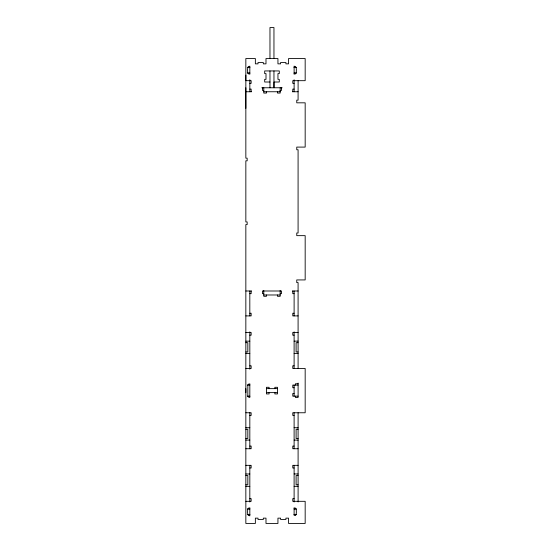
<?xml version="1.0" encoding="UTF-8"?>
<svg xmlns="http://www.w3.org/2000/svg" width="551" height="551" viewBox="0 0 551 551"><rect width="100%" height="100%" fill="white"/><g stroke="black" fill="none" stroke-linecap="round" stroke-linejoin="round"><path stroke-width="0.83" d="M245.842 108.354L245.842 91.748L251.456 91.748M294.103 67.236C296.961 63.654 296.424 72.326 296.114 72.932A0.999 0.999 0 0 1 295.095 73.93A0.999 0.999 0 0 1 294.103 72.932L296.445 72.932M249.823 514.758C246.958 518.339 247.516 509.675 247.833 509.062A0.999 0.999 0 0 1 248.825 508.063A0.999 0.999 0 0 1 249.823 509.062L247.337 509.062M247.337 67.401L249.823 67.401M294.117 67.401L296.445 67.401M247.337 72.932L249.823 72.932A0.999 0.999 0 0 1 248.825 73.93A0.999 0.999 0 0 1 247.833 72.932C247.516 72.319 246.958 63.654 249.823 67.236M269.99 82.009L264.68 82.009L264.68 79.351L266.002 79.351L266.002 73.6L264.68 73.6L264.68 70.941L279.288 70.941L279.288 73.6L277.959 73.6L277.959 79.351L279.288 79.351L279.288 82.009L273.978 82.009L273.978 87.767L273.957 70.941M249.823 83.339L251.153 83.339L251.153 80.68L245.842 80.68L245.842 75.15M294.103 83.339L292.774 83.339L292.774 80.68L305.171 80.68L305.171 58.544L288.566 58.544L288.566 63.854L285.907 63.854L285.907 62.532L280.597 62.532L280.597 63.854L277.938 63.854L277.938 58.544L265.988 58.544L265.988 63.854L263.33 63.854L263.33 62.532L258.013 62.532L258.013 63.854L255.361 63.854L255.361 58.544L245.842 58.544L245.842 158.165L247.165 158.165L247.165 160.823L245.842 160.823L245.842 221.922L247.165 221.922L247.165 224.581L245.842 224.581L245.842 523.45L255.361 523.45L255.361 518.14L258.013 518.14L258.013 519.462L263.33 519.462L263.33 518.14L265.988 518.14L265.988 523.45L277.938 523.45L277.938 518.14L280.597 518.14L280.597 519.462L285.907 519.462L285.907 518.14L288.566 518.14L288.566 523.45L305.171 523.45L305.171 501.314L292.774 501.314L292.774 498.655L294.103 498.655M261.801 87.767L282.167 87.767M249.823 89.097L251.153 89.097L251.153 91.748M294.103 89.097L292.774 89.097L292.774 91.748M263.784 90.426L262.455 90.426L262.455 87.767M263.791 91.748L280.177 91.748L280.177 87.767M292.505 91.748L298.105 91.748M245.842 290.997L251.428 290.997M292.478 290.997L298.098 290.997M249.823 293.655L251.153 293.655L251.153 290.997M263.784 293.655L262.455 293.655L262.455 290.997L281.492 290.997L281.492 293.655L280.163 293.655M294.103 293.655L292.774 293.655L292.774 290.997M263.764 294.985L280.142 294.985M249.823 313.243L251.153 313.243L251.153 315.902L245.842 315.902M294.103 313.243L292.774 313.243L292.774 315.902L298.098 315.902M245.842 332.508L251.153 332.508L251.153 335.166L249.823 335.166M298.098 332.508L292.774 332.508L292.774 335.166L294.103 335.166M245.842 341.165L249.823 341.165M294.11 341.165L298.098 341.11M245.842 342.681L247.833 342.681L247.833 351.979L245.842 351.979M298.098 342.681L296.101 342.681L296.101 351.979L298.098 351.979M245.842 353.549L249.823 353.494M294.11 353.549L298.098 353.494M249.823 365.823L251.153 365.823L251.153 368.481L245.842 368.481M294.103 365.823L292.774 365.823L292.774 368.481L305.171 368.481L305.171 412.761L292.774 412.761L292.774 415.413L294.103 415.413M298.084 383.758L295.432 383.758L295.432 385.087M247.433 385.087L249.823 385.087A0.999 0.999 0 0 0 248.825 384.088A0.999 0.999 0 0 0 247.833 385.087L247.833 396.155A0.999 0.999 0 0 0 248.825 397.154A0.999 0.999 0 0 0 249.823 396.155L247.433 396.155M298.098 385.087L292.774 385.087L292.774 387.739L294.103 387.739M266.436 388.627L277.511 388.627M266.436 392.615L277.511 392.615M294.103 393.497L292.774 393.497L292.774 396.155L298.098 396.155M245.842 412.761L251.153 412.761L251.153 415.413L249.823 415.413M245.842 427.686L249.823 427.748M294.11 427.686L298.098 427.748M245.842 429.263L247.833 429.263L247.833 438.562L245.842 438.562M298.098 429.263L296.101 429.263L296.101 438.562L298.098 438.562M245.842 440.077L249.823 440.077M294.11 440.077L298.098 440.132M249.823 446.076L251.153 446.076L251.153 448.734L245.842 448.734M294.103 446.076L292.774 446.076L292.774 448.734L298.098 448.734M245.842 465.34L251.153 465.34L251.153 467.992L249.823 467.992M298.098 465.34L292.774 465.34L292.774 467.992L294.103 467.992M245.842 473.991L249.823 473.991M294.11 473.936L298.098 473.991M245.842 475.513L247.833 475.513L247.833 484.811L245.842 484.811M298.098 475.513L296.101 475.513L296.101 484.811L298.098 484.811M245.842 486.326L249.823 486.381M294.11 486.326L298.098 486.381M249.823 498.655L251.153 498.655L251.153 501.314L245.842 501.314M296.438 509.062L294.11 509.062A0.999 0.999 0 0 1 295.095 508.063A0.999 0.999 0 0 1 296.094 509.062C296.41 509.675 296.968 518.339 294.103 514.758M247.337 514.593L249.823 514.593M294.11 514.593L296.438 514.593M298.105 80.68L298.084 100.165L296.755 100.165L296.755 102.823L305.171 102.823L305.171 147.096L296.755 147.096L296.755 149.755L298.084 149.755L298.084 232.997L296.755 232.997L296.755 235.649L305.171 235.649L305.171 279.929L296.755 279.929L296.755 282.587L298.084 282.587L298.098 368.481M298.098 383.09L298.098 397.485L295.432 397.485L295.432 396.155M298.098 412.761L298.098 501.975M294.117 66.072L294.117 74.261M294.103 79.757L294.124 91.748M294.11 290.997L294.11 315.902M294.11 331.84L294.11 368.481M294.11 385.087L294.11 396.155M294.11 412.761L294.11 448.734M294.11 465.34L294.11 501.975M294.11 507.733L294.11 515.261M281.492 87.767L281.492 90.426L280.163 90.426L280.163 93.078L277.504 93.078L277.504 91.748M280.156 290.425L280.163 296.307L277.504 296.307L277.504 294.985M274.853 388.627L274.853 387.298L277.504 387.298L277.504 393.937L274.853 393.937L274.853 392.615M273.957 58.544L273.957 27.55L269.969 27.55L269.969 58.544M269.969 70.941L269.99 87.767M269.095 388.627L269.095 387.298L266.436 387.298L266.436 393.937L269.095 393.937L269.095 392.615M266.436 91.748L266.436 93.078L263.784 93.078L263.791 87.767M266.436 294.985L266.436 296.307L263.784 296.307L263.771 290.425M249.823 66.072L249.823 74.261M249.823 79.757L249.844 91.748M249.817 290.997L249.823 315.902M249.823 331.84L249.823 369.17M249.823 383.758L249.823 397.485M249.823 412.699L249.823 448.734M249.823 465.34L249.823 501.975M249.823 507.733L249.823 515.922M245.856 87.767L245.856 91.748M245.849 388.627L245.849 392.615"/></g></svg>
